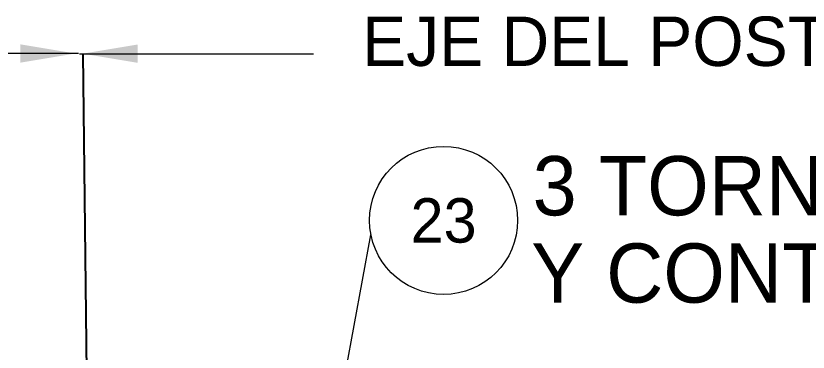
# Model space of a CAD drawing. Header units: centimetres. Extents: x 14 to 66415, y 14 to 43040.
# Drawn here: x 38719 to 41928, y 39354 to 40716 of the extents above; entities that cross this region are included whole.
import ezdxf
from ezdxf.enums import TextEntityAlignment as Align

# ---------------------------------------------------------------- set-up
doc = ezdxf.new("R2010")
doc.units = ezdxf.units.CM
doc.header["$LTSCALE"] = 10
doc.header["$MEASUREMENT"] = 0
doc.layers.get('0').update_dxf_attribs({"linetype": 'CONTINUOUS'})
for name, color, linetype in [('ACERO1', 144, 'CONTINUOUS'), ('TEXT', 7, 'CONTINUOUS'), ('TEXTOS', 7, 'CONTINUOUS')]:
    doc.layers.add(name, color=color, linetype=linetype)
doc.styles.get("Standard").update_dxf_attribs({"font": ''})
doc.styles.get('Standard').set_extended_font_data('Zurich Ex BT')
doc.dimstyles.get("Standard").update_dxf_attribs({"dimtxt": 200, "dimasz": 80, "dimexe": 3, "dimexo": 10, "dimgap": 0.09, "dimtad": 0, "dimtih": 1, "dimtoh": 1, "dimzin": 0, "dimdsep": 46, "dimtxsty": 'Standard', "dimcen": 0.09, "dimclrd": 256, "dimclre": 256, "dimclrt": 256, "dimadec": 0, "dimazin": 0, "dimtfac": 1, "dimtofl": 0, "dimtmove": 0, "dimatfit": 3, "dimfxl": 0, "dimtolj": 1, "dimtzin": 0, "dimlwd": 0, "dimlwe": 0, "dimarcsym": 0})

msp = doc.modelspace()

# ---------------------------------------------------------------- linework, layer by layer
at = {"layer": 'ACERO1'}
msp.add_line((38989.822, 40563.111), (39028.14, 37300.411), dxfattribs=at)
at = {"layer": 'TEXT', "linetype": 'ByBlock', "lineweight": 5}
for p, q in [((38972.08, 40563.769), (37823.15, 40563.769)), ((38977.143, 40563.111), (39924.94, 40563.111))]:
    msp.add_line(p, q, dxfattribs=at)
at = {"layer": 'TEXT', "lineweight": 5}
msp.add_circle((40451.447, 39887.75), 300, dxfattribs=at)
at = {"layer": 'TEXT', "linetype": 'ByBlock', "lineweight": 5}
for points in [[(38737.325, 40600.782), (38737.325, 40526.757), (38959.4, 40563.769)], [(39211.897, 40600.124), (39211.897, 40526.099), (38989.822, 40563.111)]]:
    msp.add_solid(points, dxfattribs=at)

# ---------------------------------------------------------------- texts
for s, p in [('3 TORNILLOS DE ', (40812.354, 39908.167)), ('Y CONTRATUERCA, EN CADA LADO', (40806.665, 39554.539))]:
    msp.add_text(s, height=240).set_placement(p)
msp.add_text('EJE DEL POSTE', height=200, dxfattribs=at).set_placement((41154.363, 40613.331), align=Align.MIDDLE_CENTER)
at = {"layer": 'TEXTOS', "lineweight": 5}
msp.add_text('23', height=180, dxfattribs=at).set_placement((40451.447, 39887.75), align=Align.MIDDLE)

# ---------------------------------------------------------------- leaders
at = {"layer": 'TEXTOS'}
msp.add_leader([(39860.446, 38213.461), (40157.082, 39829.88)], dimstyle='Standard', override={"dimasz": 20, "dimgap": 0.09, "dimtad": 0, "dimclrd": 256}, dxfattribs=at)

doc.saveas('drawing.dxf')
